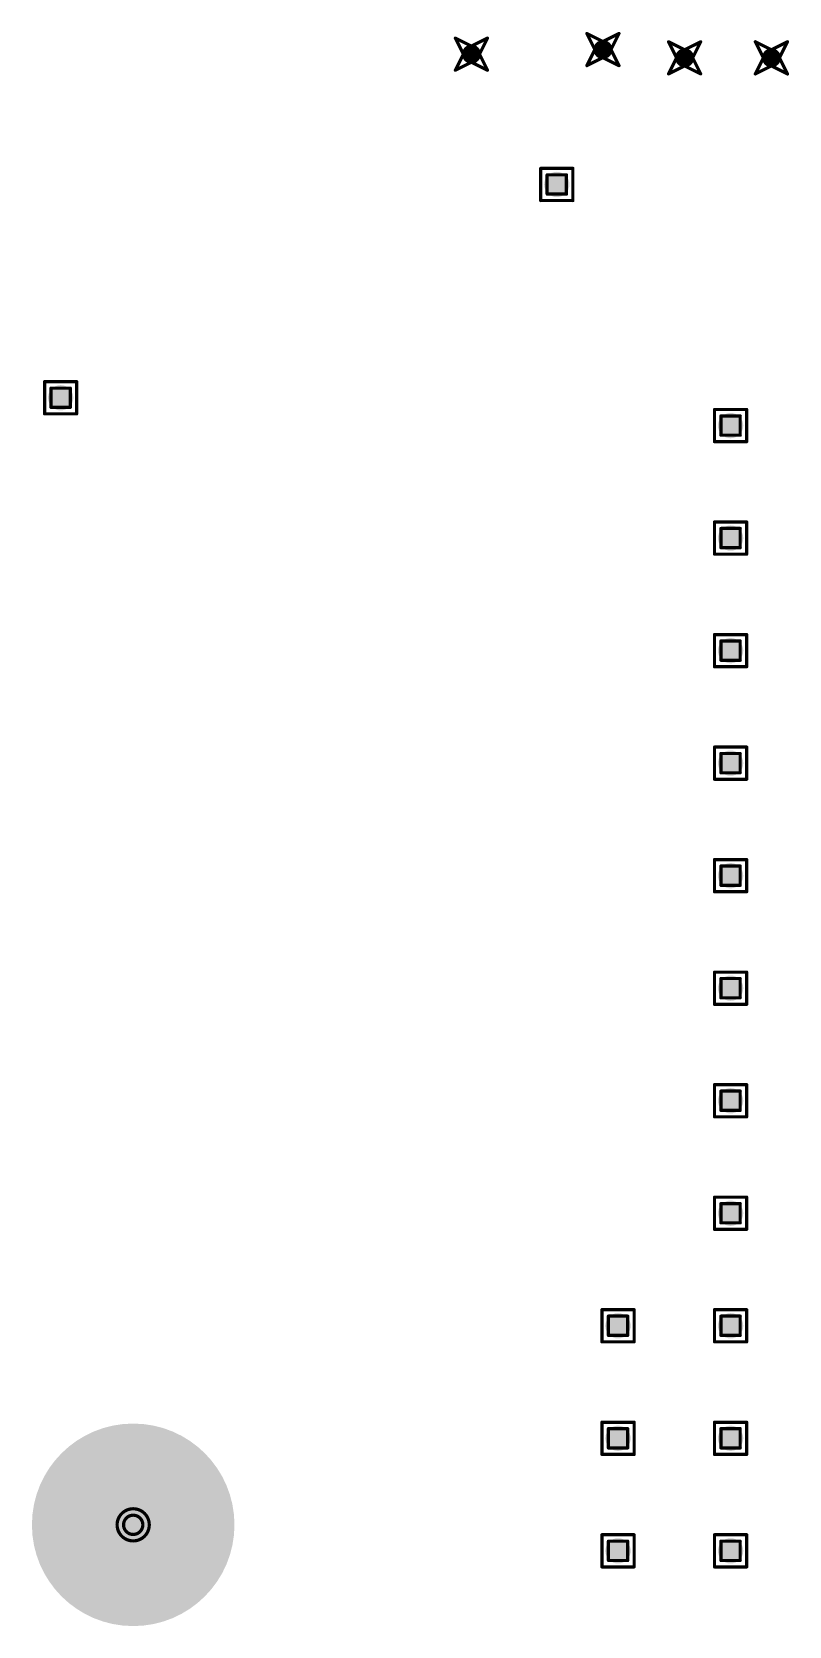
# Model space of a CAD drawing. Header units: millimetres. Extents: x -25 to 478, y -31 to 252.
# Drawn here: x 201.4 to 213.36, y 103.4 to 128.59 of the extents above; entities that cross this region are included whole.
import ezdxf

# ---------------------------------------------------------------- set-up
doc = ezdxf.new("R2010")
doc.units = ezdxf.units.MM
for name, color, linetype in [('DrillDrawing', 1, 'Continuous'), ('MultiLayer', 9, 'Continuous'), ('PadHoleLayer', 156, 'Continuous'), ('ViaHoleLayer', 16, 'Continuous')]:
    doc.layers.add(name, color=color, linetype=linetype)

# ---------------------------------------------------------------- blocks, each defined once
blk = doc.blocks.new('NY_PMS_440_0025_PH_679')
at = {"layer": 'MultiLayer'}
h = blk.add_hatch(color=9, dxfattribs=at)
edge = h.paths.add_edge_path()
edge.add_arc((0, 0), 1.6, 0, 360)
at = {"layer": 'PadHoleLayer'}
h = blk.add_hatch(color=156, dxfattribs=at)
edge = h.paths.add_edge_path()
edge.add_arc((0, 0), 1.6, 0, 360)

msp = doc.modelspace()

# ---------------------------------------------------------------- hatches: boundary and pattern name
at = {"layer": 'ViaHoleLayer'}
h = msp.add_hatch(color=16, dxfattribs=at)
edge = h.paths.add_edge_path()
edge.add_arc((208.344, 128.238), 0.15, 0, 360)
h = msp.add_hatch(color=16, dxfattribs=at)
edge = h.paths.add_edge_path()
edge.add_arc((210.421, 128.311), 0.15, 0, 360)
h = msp.add_hatch(color=16, dxfattribs=at)
edge = h.paths.add_edge_path()
edge.add_arc((211.712, 128.18), 0.15, 0, 360)
h = msp.add_hatch(color=16, dxfattribs=at)
edge = h.paths.add_edge_path()
edge.add_arc((213.083, 128.18), 0.15, 0, 360)
h = msp.add_hatch(color=16, dxfattribs=at)
edge = h.paths.add_edge_path()
edge.add_arc((209.692, 126.179), 0.2, 0, 360)
h = msp.add_hatch(color=16, dxfattribs=at)
edge = h.paths.add_edge_path()
edge.add_arc((201.854, 122.809), 0.2, 0, 360)
h = msp.add_hatch(color=16, dxfattribs=at)
edge = h.paths.add_edge_path()
edge.add_arc((212.438, 122.369), 0.2, 0, 360)
h = msp.add_hatch(color=16, dxfattribs=at)
edge = h.paths.add_edge_path()
edge.add_arc((212.438, 120.591), 0.2, 0, 360)
h = msp.add_hatch(color=16, dxfattribs=at)
edge = h.paths.add_edge_path()
edge.add_arc((212.438, 118.813), 0.2, 0, 360)
h = msp.add_hatch(color=16, dxfattribs=at)
edge = h.paths.add_edge_path()
edge.add_arc((212.438, 117.035), 0.2, 0, 360)
h = msp.add_hatch(color=16, dxfattribs=at)
edge = h.paths.add_edge_path()
edge.add_arc((212.438, 115.257), 0.2, 0, 360)
h = msp.add_hatch(color=16, dxfattribs=at)
edge = h.paths.add_edge_path()
edge.add_arc((212.438, 113.479), 0.2, 0, 360)
h = msp.add_hatch(color=16, dxfattribs=at)
edge = h.paths.add_edge_path()
edge.add_arc((212.438, 111.701), 0.2, 0, 360)
h = msp.add_hatch(color=16, dxfattribs=at)
edge = h.paths.add_edge_path()
edge.add_arc((212.438, 109.923), 0.2, 0, 360)
h = msp.add_hatch(color=16, dxfattribs=at)
edge = h.paths.add_edge_path()
edge.add_arc((210.66, 108.145), 0.2, 0, 360)
h = msp.add_hatch(color=16, dxfattribs=at)
edge = h.paths.add_edge_path()
edge.add_arc((212.438, 108.145), 0.2, 0, 360)
h = msp.add_hatch(color=16, dxfattribs=at)
edge = h.paths.add_edge_path()
edge.add_arc((210.66, 106.367), 0.2, 0, 360)
h = msp.add_hatch(color=16, dxfattribs=at)
edge = h.paths.add_edge_path()
edge.add_arc((212.438, 106.367), 0.2, 0, 360)
h = msp.add_hatch(color=16, dxfattribs=at)
edge = h.paths.add_edge_path()
edge.add_arc((210.66, 104.589), 0.2, 0, 360)
h = msp.add_hatch(color=16, dxfattribs=at)
edge = h.paths.add_edge_path()
edge.add_arc((212.438, 104.589), 0.2, 0, 360)

# ---------------------------------------------------------------- linework, layer by layer
at = {"layer": 'DrillDrawing', "const_width": 0.0508}
for points in [[(208.09, 128.492), (208.344, 128.365)], [(208.09, 128.492), (208.217, 128.238)], [(208.344, 128.365), (208.598, 128.492)], [(208.471, 128.238), (208.598, 128.492)], [(210.167, 128.565), (210.421, 128.438)], [(210.167, 128.565), (210.294, 128.311)], [(210.421, 128.438), (210.675, 128.565)], [(210.548, 128.311), (210.675, 128.565)], [(208.09, 127.984), (208.217, 128.238)], [(208.471, 128.238), (208.598, 127.984)], [(210.167, 128.057), (210.294, 128.311)], [(210.548, 128.311), (210.675, 128.057)], [(211.458, 128.434), (211.712, 128.307)], [(211.458, 128.434), (211.585, 128.18)], [(211.712, 128.307), (211.966, 128.434)], [(211.839, 128.18), (211.966, 128.434)], [(212.829, 128.434), (213.083, 128.307)], [(212.829, 128.434), (212.956, 128.18)], [(213.083, 128.307), (213.337, 128.434)], [(213.21, 128.18), (213.337, 128.434)], [(208.09, 127.984), (208.344, 128.111)], [(208.344, 128.111), (208.598, 127.984)], [(210.167, 128.057), (210.421, 128.184)], [(210.421, 128.184), (210.675, 128.057)], [(211.458, 127.926), (211.585, 128.18)], [(211.458, 127.926), (211.712, 128.053)], [(211.712, 128.053), (211.966, 127.926)], [(211.839, 128.18), (211.966, 127.926)], [(212.829, 127.926), (212.956, 128.18)], [(212.829, 127.926), (213.083, 128.053)], [(213.083, 128.053), (213.337, 127.926)], [(213.21, 128.18), (213.337, 127.926)], [(209.438, 126.433), (209.946, 126.433)], [(209.438, 125.925), (209.438, 126.433)], [(209.946, 125.925), (209.946, 126.433)], [(209.539, 126.332), (209.844, 126.332)], [(209.539, 126.027), (209.539, 126.332)], [(209.844, 126.027), (209.844, 126.332)], [(209.539, 126.027), (209.844, 126.027)], [(209.438, 125.925), (209.946, 125.925)], [(201.6, 123.063), (202.108, 123.063)], [(201.6, 122.555), (201.6, 123.063)], [(201.701, 122.961), (202.006, 122.961)], [(201.701, 122.657), (201.701, 122.961)], [(202.006, 122.657), (202.006, 122.961)], [(202.108, 122.555), (202.108, 123.063)], [(201.701, 122.657), (202.006, 122.657)], [(201.6, 122.555), (202.108, 122.555)], [(212.184, 122.623), (212.692, 122.623)], [(212.184, 122.115), (212.184, 122.623)], [(212.286, 122.522), (212.59, 122.522)], [(212.286, 122.217), (212.286, 122.522)], [(212.59, 122.217), (212.59, 122.522)], [(212.692, 122.115), (212.692, 122.623)], [(212.286, 122.217), (212.59, 122.217)], [(212.184, 122.115), (212.692, 122.115)], [(212.184, 120.845), (212.692, 120.845)], [(212.184, 120.337), (212.184, 120.845)], [(212.286, 120.744), (212.59, 120.744)], [(212.286, 120.439), (212.286, 120.744)], [(212.59, 120.439), (212.59, 120.744)], [(212.692, 120.337), (212.692, 120.845)], [(212.286, 120.439), (212.59, 120.439)], [(212.184, 120.337), (212.692, 120.337)], [(212.184, 119.067), (212.692, 119.067)], [(212.184, 118.559), (212.184, 119.067)], [(212.286, 118.966), (212.59, 118.966)], [(212.286, 118.661), (212.286, 118.966)], [(212.59, 118.661), (212.59, 118.966)], [(212.692, 118.559), (212.692, 119.067)], [(212.286, 118.661), (212.59, 118.661)], [(212.184, 118.559), (212.692, 118.559)], [(212.184, 117.289), (212.692, 117.289)], [(212.184, 116.781), (212.184, 117.289)], [(212.286, 117.188), (212.59, 117.188)], [(212.286, 116.883), (212.286, 117.188)], [(212.59, 116.883), (212.59, 117.188)], [(212.692, 116.781), (212.692, 117.289)], [(212.286, 116.883), (212.59, 116.883)], [(212.184, 116.781), (212.692, 116.781)], [(212.184, 115.511), (212.692, 115.511)], [(212.184, 115.003), (212.184, 115.511)], [(212.286, 115.41), (212.59, 115.41)], [(212.286, 115.105), (212.286, 115.41)], [(212.59, 115.105), (212.59, 115.41)], [(212.692, 115.003), (212.692, 115.511)], [(212.286, 115.105), (212.59, 115.105)], [(212.184, 115.003), (212.692, 115.003)], [(212.184, 113.733), (212.692, 113.733)], [(212.184, 113.225), (212.184, 113.733)], [(212.286, 113.632), (212.59, 113.632)], [(212.286, 113.327), (212.286, 113.632)], [(212.59, 113.327), (212.59, 113.632)], [(212.692, 113.225), (212.692, 113.733)], [(212.184, 113.225), (212.692, 113.225)], [(212.286, 113.327), (212.59, 113.327)], [(212.184, 111.955), (212.692, 111.955)], [(212.184, 111.447), (212.184, 111.955)], [(212.286, 111.854), (212.59, 111.854)], [(212.286, 111.549), (212.286, 111.854)], [(212.59, 111.549), (212.59, 111.854)], [(212.692, 111.447), (212.692, 111.955)], [(212.184, 111.447), (212.692, 111.447)], [(212.286, 111.549), (212.59, 111.549)], [(212.184, 110.177), (212.692, 110.177)], [(212.184, 109.669), (212.184, 110.177)], [(212.286, 110.076), (212.59, 110.076)], [(212.286, 109.771), (212.286, 110.076)], [(212.59, 109.771), (212.59, 110.076)], [(212.692, 109.669), (212.692, 110.177)], [(212.184, 109.669), (212.692, 109.669)], [(212.286, 109.771), (212.59, 109.771)], [(210.406, 108.399), (210.914, 108.399)], [(210.406, 107.891), (210.406, 108.399)], [(210.508, 108.298), (210.812, 108.298)], [(210.508, 107.993), (210.508, 108.298)], [(210.812, 107.993), (210.812, 108.298)], [(210.914, 107.891), (210.914, 108.399)], [(212.184, 108.399), (212.692, 108.399)], [(212.184, 107.891), (212.184, 108.399)], [(212.286, 108.298), (212.59, 108.298)], [(212.286, 107.993), (212.286, 108.298)], [(212.59, 107.993), (212.59, 108.298)], [(212.692, 107.891), (212.692, 108.399)], [(210.406, 107.891), (210.914, 107.891)], [(210.508, 107.993), (210.812, 107.993)], [(212.184, 107.891), (212.692, 107.891)], [(212.286, 107.993), (212.59, 107.993)], [(210.406, 106.621), (210.914, 106.621)], [(210.406, 106.113), (210.406, 106.621)], [(210.914, 106.113), (210.914, 106.621)], [(212.184, 106.621), (212.692, 106.621)], [(212.184, 106.113), (212.184, 106.621)], [(212.692, 106.113), (212.692, 106.621)], [(210.508, 106.52), (210.812, 106.52)], [(210.508, 106.215), (210.508, 106.52)], [(210.812, 106.215), (210.812, 106.52)], [(212.286, 106.52), (212.59, 106.52)], [(212.286, 106.215), (212.286, 106.52)], [(212.59, 106.215), (212.59, 106.52)], [(210.406, 106.113), (210.914, 106.113)], [(210.508, 106.215), (210.812, 106.215)], [(212.184, 106.113), (212.692, 106.113)], [(212.286, 106.215), (212.59, 106.215)], [(210.406, 104.843), (210.914, 104.843)], [(210.406, 104.335), (210.406, 104.843)], [(210.914, 104.335), (210.914, 104.843)], [(212.184, 104.843), (212.692, 104.843)], [(212.184, 104.335), (212.184, 104.843)], [(212.692, 104.335), (212.692, 104.843)], [(210.508, 104.742), (210.812, 104.742)], [(210.508, 104.437), (210.508, 104.742)], [(210.812, 104.437), (210.812, 104.742)], [(212.286, 104.742), (212.59, 104.742)], [(212.286, 104.437), (212.286, 104.742)], [(212.59, 104.437), (212.59, 104.742)], [(210.406, 104.335), (210.914, 104.335)], [(210.508, 104.437), (210.812, 104.437)], [(212.184, 104.335), (212.692, 104.335)], [(212.286, 104.437), (212.59, 104.437)]]:
    msp.add_lwpolyline(points, dxfattribs=at)
at = {"layer": 'DrillDrawing'}
for points, const_width in [([(208.077, 128.492, 1), (208.102, 128.492, 1)], 0.0254), ([(208.077, 128.492, 1), (208.102, 128.492, 1)], 0.0254), ([(208.585, 128.492, 1), (208.61, 128.492, 1)], 0.0254), ([(208.585, 128.492, 1), (208.61, 128.492, 1)], 0.0254), ([(210.155, 128.565, 1), (210.18, 128.565, 1)], 0.0254), ([(210.155, 128.565, 1), (210.18, 128.565, 1)], 0.0254), ([(210.663, 128.565, 1), (210.688, 128.565, 1)], 0.0254), ([(210.663, 128.565, 1), (210.688, 128.565, 1)], 0.0254), ([(208.204, 128.238, 1), (208.229, 128.238, 1)], 0.0254), ([(208.204, 128.238, 1), (208.229, 128.238, 1)], 0.0254), ([(208.331, 128.365, 1), (208.356, 128.365, 1)], 0.0254), ([(208.331, 128.365, 1), (208.356, 128.365, 1)], 0.0254), ([(208.458, 128.238, 1), (208.483, 128.238, 1)], 0.0254), ([(208.458, 128.238, 1), (208.483, 128.238, 1)], 0.0254), ([(210.282, 128.311, 1), (210.307, 128.311, 1)], 0.0254), ([(210.282, 128.311, 1), (210.307, 128.311, 1)], 0.0254), ([(210.409, 128.438, 1), (210.434, 128.438, 1)], 0.0254), ([(210.409, 128.438, 1), (210.434, 128.438, 1)], 0.0254), ([(210.536, 128.311, 1), (210.561, 128.311, 1)], 0.0254), ([(210.536, 128.311, 1), (210.561, 128.311, 1)], 0.0254), ([(211.445, 128.434, 1), (211.47, 128.434, 1)], 0.0254), ([(211.445, 128.434, 1), (211.47, 128.434, 1)], 0.0254), ([(211.699, 128.307, 1), (211.724, 128.307, 1)], 0.0254), ([(211.699, 128.307, 1), (211.724, 128.307, 1)], 0.0254), ([(211.953, 128.434, 1), (211.978, 128.434, 1)], 0.0254), ([(211.953, 128.434, 1), (211.978, 128.434, 1)], 0.0254), ([(212.816, 128.434, 1), (212.842, 128.434, 1)], 0.0254), ([(212.816, 128.434, 1), (212.842, 128.434, 1)], 0.0254), ([(213.07, 128.307, 1), (213.096, 128.307, 1)], 0.0254), ([(213.07, 128.307, 1), (213.096, 128.307, 1)], 0.0254), ([(213.324, 128.434, 1), (213.35, 128.434, 1)], 0.0254), ([(213.324, 128.434, 1), (213.35, 128.434, 1)], 0.0254), ([(208.077, 127.984, 1), (208.102, 127.984, 1)], 0.0254), ([(208.077, 127.984, 1), (208.102, 127.984, 1)], 0.0254), ([(208.331, 128.111, 1), (208.356, 128.111, 1)], 0.0254), ([(208.331, 128.111, 1), (208.356, 128.111, 1)], 0.0254), ([(208.585, 127.984, 1), (208.61, 127.984, 1)], 0.0254), ([(208.585, 127.984, 1), (208.61, 127.984, 1)], 0.0254), ([(210.155, 128.057, 1), (210.18, 128.057, 1)], 0.0254), ([(210.155, 128.057, 1), (210.18, 128.057, 1)], 0.0254), ([(210.409, 128.184, 1), (210.434, 128.184, 1)], 0.0254), ([(210.409, 128.184, 1), (210.434, 128.184, 1)], 0.0254), ([(210.663, 128.057, 1), (210.688, 128.057, 1)], 0.0254), ([(210.663, 128.057, 1), (210.688, 128.057, 1)], 0.0254), ([(211.572, 128.18, 1), (211.597, 128.18, 1)], 0.0254), ([(211.572, 128.18, 1), (211.597, 128.18, 1)], 0.0254), ([(211.699, 128.053, 1), (211.724, 128.053, 1)], 0.0254), ([(211.699, 128.053, 1), (211.724, 128.053, 1)], 0.0254), ([(211.826, 128.18, 1), (211.851, 128.18, 1)], 0.0254), ([(211.826, 128.18, 1), (211.851, 128.18, 1)], 0.0254), ([(212.943, 128.18, 1), (212.969, 128.18, 1)], 0.0254), ([(212.943, 128.18, 1), (212.969, 128.18, 1)], 0.0254), ([(213.07, 128.053, 1), (213.096, 128.053, 1)], 0.0254), ([(213.07, 128.053, 1), (213.096, 128.053, 1)], 0.0254), ([(213.197, 128.18, 1), (213.223, 128.18, 1)], 0.0254), ([(213.197, 128.18, 1), (213.223, 128.18, 1)], 0.0254), ([(211.445, 127.926, 1), (211.47, 127.926, 1)], 0.0254), ([(211.445, 127.926, 1), (211.47, 127.926, 1)], 0.0254), ([(211.953, 127.926, 1), (211.978, 127.926, 1)], 0.0254), ([(211.953, 127.926, 1), (211.978, 127.926, 1)], 0.0254), ([(212.816, 127.926, 1), (212.842, 127.926, 1)], 0.0254), ([(212.816, 127.926, 1), (212.842, 127.926, 1)], 0.0254), ([(213.324, 127.926, 1), (213.35, 127.926, 1)], 0.0254), ([(213.324, 127.926, 1), (213.35, 127.926, 1)], 0.0254), ([(209.425, 126.433, 1), (209.451, 126.433, 1)], 0.0254), ([(209.425, 126.433, 1), (209.451, 126.433, 1)], 0.0254), ([(209.933, 126.433, 1), (209.959, 126.433, 1)], 0.0254), ([(209.933, 126.433, 1), (209.959, 126.433, 1)], 0.0254), ([(209.527, 126.332, 1), (209.552, 126.332, 1)], 0.0254), ([(209.527, 126.332, 1), (209.552, 126.332, 1)], 0.0254), ([(209.832, 126.332, 1), (209.857, 126.332, 1)], 0.0254), ([(209.832, 126.332, 1), (209.857, 126.332, 1)], 0.0254), ([(209.527, 126.027, 1), (209.552, 126.027, 1)], 0.0254), ([(209.527, 126.027, 1), (209.552, 126.027, 1)], 0.0254), ([(209.832, 126.027, 1), (209.857, 126.027, 1)], 0.0254), ([(209.832, 126.027, 1), (209.857, 126.027, 1)], 0.0254), ([(209.425, 125.925, 1), (209.451, 125.925, 1)], 0.0254), ([(209.425, 125.925, 1), (209.451, 125.925, 1)], 0.0254), ([(209.933, 125.925, 1), (209.959, 125.925, 1)], 0.0254), ([(209.933, 125.925, 1), (209.959, 125.925, 1)], 0.0254), ([(201.587, 123.063, 1), (201.613, 123.063, 1)], 0.0254), ([(201.587, 123.063, 1), (201.613, 123.063, 1)], 0.0254), ([(201.689, 122.961, 1), (201.714, 122.961, 1)], 0.0254), ([(201.689, 122.961, 1), (201.714, 122.961, 1)], 0.0254), ([(201.994, 122.961, 1), (202.019, 122.961, 1)], 0.0254), ([(201.994, 122.961, 1), (202.019, 122.961, 1)], 0.0254), ([(202.095, 123.063, 1), (202.12, 123.063, 1)], 0.0254), ([(202.095, 123.063, 1), (202.12, 123.063, 1)], 0.0254), ([(201.689, 122.657, 1), (201.714, 122.657, 1)], 0.0254), ([(201.689, 122.657, 1), (201.714, 122.657, 1)], 0.0254), ([(201.994, 122.657, 1), (202.019, 122.657, 1)], 0.0254), ([(201.994, 122.657, 1), (202.019, 122.657, 1)], 0.0254), ([(201.587, 122.555, 1), (201.613, 122.555, 1)], 0.0254), ([(201.587, 122.555, 1), (201.613, 122.555, 1)], 0.0254), ([(202.095, 122.555, 1), (202.12, 122.555, 1)], 0.0254), ([(202.095, 122.555, 1), (202.12, 122.555, 1)], 0.0254), ([(212.171, 122.623, 1), (212.197, 122.623, 1)], 0.0254), ([(212.171, 122.623, 1), (212.197, 122.623, 1)], 0.0254), ([(212.273, 122.522, 1), (212.298, 122.522, 1)], 0.0254), ([(212.273, 122.522, 1), (212.298, 122.522, 1)], 0.0254), ([(212.578, 122.522, 1), (212.603, 122.522, 1)], 0.0254), ([(212.578, 122.522, 1), (212.603, 122.522, 1)], 0.0254), ([(212.679, 122.623, 1), (212.705, 122.623, 1)], 0.0254), ([(212.679, 122.623, 1), (212.705, 122.623, 1)], 0.0254), ([(212.273, 122.217, 1), (212.298, 122.217, 1)], 0.0254), ([(212.273, 122.217, 1), (212.298, 122.217, 1)], 0.0254), ([(212.578, 122.217, 1), (212.603, 122.217, 1)], 0.0254), ([(212.578, 122.217, 1), (212.603, 122.217, 1)], 0.0254), ([(212.171, 122.115, 1), (212.197, 122.115, 1)], 0.0254), ([(212.171, 122.115, 1), (212.197, 122.115, 1)], 0.0254), ([(212.679, 122.115, 1), (212.705, 122.115, 1)], 0.0254), ([(212.679, 122.115, 1), (212.705, 122.115, 1)], 0.0254), ([(212.171, 120.845, 1), (212.197, 120.845, 1)], 0.0254), ([(212.171, 120.845, 1), (212.197, 120.845, 1)], 0.0254), ([(212.273, 120.744, 1), (212.298, 120.744, 1)], 0.0254), ([(212.273, 120.744, 1), (212.298, 120.744, 1)], 0.0254), ([(212.578, 120.744, 1), (212.603, 120.744, 1)], 0.0254), ([(212.578, 120.744, 1), (212.603, 120.744, 1)], 0.0254), ([(212.679, 120.845, 1), (212.705, 120.845, 1)], 0.0254), ([(212.679, 120.845, 1), (212.705, 120.845, 1)], 0.0254), ([(212.273, 120.439, 1), (212.298, 120.439, 1)], 0.0254), ([(212.273, 120.439, 1), (212.298, 120.439, 1)], 0.0254), ([(212.578, 120.439, 1), (212.603, 120.439, 1)], 0.0254), ([(212.578, 120.439, 1), (212.603, 120.439, 1)], 0.0254), ([(212.171, 120.337, 1), (212.197, 120.337, 1)], 0.0254), ([(212.171, 120.337, 1), (212.197, 120.337, 1)], 0.0254), ([(212.679, 120.337, 1), (212.705, 120.337, 1)], 0.0254), ([(212.679, 120.337, 1), (212.705, 120.337, 1)], 0.0254), ([(212.171, 119.067, 1), (212.197, 119.067, 1)], 0.0254), ([(212.171, 119.067, 1), (212.197, 119.067, 1)], 0.0254), ([(212.273, 118.966, 1), (212.298, 118.966, 1)], 0.0254), ([(212.273, 118.966, 1), (212.298, 118.966, 1)], 0.0254), ([(212.578, 118.966, 1), (212.603, 118.966, 1)], 0.0254), ([(212.578, 118.966, 1), (212.603, 118.966, 1)], 0.0254), ([(212.679, 119.067, 1), (212.705, 119.067, 1)], 0.0254), ([(212.679, 119.067, 1), (212.705, 119.067, 1)], 0.0254), ([(212.273, 118.661, 1), (212.298, 118.661, 1)], 0.0254), ([(212.273, 118.661, 1), (212.298, 118.661, 1)], 0.0254), ([(212.578, 118.661, 1), (212.603, 118.661, 1)], 0.0254), ([(212.578, 118.661, 1), (212.603, 118.661, 1)], 0.0254), ([(212.171, 118.559, 1), (212.197, 118.559, 1)], 0.0254), ([(212.171, 118.559, 1), (212.197, 118.559, 1)], 0.0254), ([(212.679, 118.559, 1), (212.705, 118.559, 1)], 0.0254), ([(212.679, 118.559, 1), (212.705, 118.559, 1)], 0.0254), ([(212.171, 117.289, 1), (212.197, 117.289, 1)], 0.0254), ([(212.171, 117.289, 1), (212.197, 117.289, 1)], 0.0254), ([(212.273, 117.188, 1), (212.298, 117.188, 1)], 0.0254), ([(212.273, 117.188, 1), (212.298, 117.188, 1)], 0.0254), ([(212.578, 117.188, 1), (212.603, 117.188, 1)], 0.0254), ([(212.578, 117.188, 1), (212.603, 117.188, 1)], 0.0254), ([(212.679, 117.289, 1), (212.705, 117.289, 1)], 0.0254), ([(212.679, 117.289, 1), (212.705, 117.289, 1)], 0.0254), ([(212.273, 116.883, 1), (212.298, 116.883, 1)], 0.0254), ([(212.273, 116.883, 1), (212.298, 116.883, 1)], 0.0254), ([(212.578, 116.883, 1), (212.603, 116.883, 1)], 0.0254), ([(212.578, 116.883, 1), (212.603, 116.883, 1)], 0.0254), ([(212.171, 116.781, 1), (212.197, 116.781, 1)], 0.0254), ([(212.171, 116.781, 1), (212.197, 116.781, 1)], 0.0254), ([(212.679, 116.781, 1), (212.705, 116.781, 1)], 0.0254), ([(212.679, 116.781, 1), (212.705, 116.781, 1)], 0.0254), ([(212.171, 115.511, 1), (212.197, 115.511, 1)], 0.0254), ([(212.171, 115.511, 1), (212.197, 115.511, 1)], 0.0254), ([(212.273, 115.41, 1), (212.298, 115.41, 1)], 0.0254), ([(212.273, 115.41, 1), (212.298, 115.41, 1)], 0.0254), ([(212.578, 115.41, 1), (212.603, 115.41, 1)], 0.0254), ([(212.578, 115.41, 1), (212.603, 115.41, 1)], 0.0254), ([(212.679, 115.511, 1), (212.705, 115.511, 1)], 0.0254), ([(212.679, 115.511, 1), (212.705, 115.511, 1)], 0.0254), ([(212.273, 115.105, 1), (212.298, 115.105, 1)], 0.0254), ([(212.273, 115.105, 1), (212.298, 115.105, 1)], 0.0254), ([(212.578, 115.105, 1), (212.603, 115.105, 1)], 0.0254), ([(212.578, 115.105, 1), (212.603, 115.105, 1)], 0.0254), ([(212.171, 115.003, 1), (212.197, 115.003, 1)], 0.0254), ([(212.171, 115.003, 1), (212.197, 115.003, 1)], 0.0254), ([(212.679, 115.003, 1), (212.705, 115.003, 1)], 0.0254), ([(212.679, 115.003, 1), (212.705, 115.003, 1)], 0.0254), ([(212.171, 113.733, 1), (212.197, 113.733, 1)], 0.0254), ([(212.171, 113.733, 1), (212.197, 113.733, 1)], 0.0254), ([(212.273, 113.632, 1), (212.298, 113.632, 1)], 0.0254), ([(212.273, 113.632, 1), (212.298, 113.632, 1)], 0.0254), ([(212.578, 113.632, 1), (212.603, 113.632, 1)], 0.0254), ([(212.578, 113.632, 1), (212.603, 113.632, 1)], 0.0254), ([(212.679, 113.733, 1), (212.705, 113.733, 1)], 0.0254), ([(212.679, 113.733, 1), (212.705, 113.733, 1)], 0.0254), ([(212.171, 113.225, 1), (212.197, 113.225, 1)], 0.0254), ([(212.171, 113.225, 1), (212.197, 113.225, 1)], 0.0254), ([(212.273, 113.327, 1), (212.298, 113.327, 1)], 0.0254), ([(212.273, 113.327, 1), (212.298, 113.327, 1)], 0.0254), ([(212.578, 113.327, 1), (212.603, 113.327, 1)], 0.0254), ([(212.578, 113.327, 1), (212.603, 113.327, 1)], 0.0254), ([(212.679, 113.225, 1), (212.705, 113.225, 1)], 0.0254), ([(212.679, 113.225, 1), (212.705, 113.225, 1)], 0.0254), ([(212.171, 111.955, 1), (212.197, 111.955, 1)], 0.0254), ([(212.171, 111.955, 1), (212.197, 111.955, 1)], 0.0254), ([(212.273, 111.854, 1), (212.298, 111.854, 1)], 0.0254), ([(212.273, 111.854, 1), (212.298, 111.854, 1)], 0.0254), ([(212.578, 111.854, 1), (212.603, 111.854, 1)], 0.0254), ([(212.578, 111.854, 1), (212.603, 111.854, 1)], 0.0254), ([(212.679, 111.955, 1), (212.705, 111.955, 1)], 0.0254), ([(212.679, 111.955, 1), (212.705, 111.955, 1)], 0.0254), ([(212.171, 111.447, 1), (212.197, 111.447, 1)], 0.0254), ([(212.171, 111.447, 1), (212.197, 111.447, 1)], 0.0254), ([(212.273, 111.549, 1), (212.298, 111.549, 1)], 0.0254), ([(212.273, 111.549, 1), (212.298, 111.549, 1)], 0.0254), ([(212.578, 111.549, 1), (212.603, 111.549, 1)], 0.0254), ([(212.578, 111.549, 1), (212.603, 111.549, 1)], 0.0254), ([(212.679, 111.447, 1), (212.705, 111.447, 1)], 0.0254), ([(212.679, 111.447, 1), (212.705, 111.447, 1)], 0.0254), ([(212.171, 110.177, 1), (212.197, 110.177, 1)], 0.0254), ([(212.171, 110.177, 1), (212.197, 110.177, 1)], 0.0254), ([(212.273, 110.076, 1), (212.298, 110.076, 1)], 0.0254), ([(212.273, 110.076, 1), (212.298, 110.076, 1)], 0.0254), ([(212.578, 110.076, 1), (212.603, 110.076, 1)], 0.0254), ([(212.578, 110.076, 1), (212.603, 110.076, 1)], 0.0254), ([(212.679, 110.177, 1), (212.705, 110.177, 1)], 0.0254), ([(212.679, 110.177, 1), (212.705, 110.177, 1)], 0.0254), ([(212.171, 109.669, 1), (212.197, 109.669, 1)], 0.0254), ([(212.171, 109.669, 1), (212.197, 109.669, 1)], 0.0254), ([(212.273, 109.771, 1), (212.298, 109.771, 1)], 0.0254), ([(212.273, 109.771, 1), (212.298, 109.771, 1)], 0.0254), ([(212.578, 109.771, 1), (212.603, 109.771, 1)], 0.0254), ([(212.578, 109.771, 1), (212.603, 109.771, 1)], 0.0254), ([(212.679, 109.669, 1), (212.705, 109.669, 1)], 0.0254), ([(212.679, 109.669, 1), (212.705, 109.669, 1)], 0.0254), ([(210.393, 108.399, 1), (210.419, 108.399, 1)], 0.0254), ([(210.393, 108.399, 1), (210.419, 108.399, 1)], 0.0254), ([(210.495, 108.298, 1), (210.52, 108.298, 1)], 0.0254), ([(210.495, 108.298, 1), (210.52, 108.298, 1)], 0.0254), ([(210.8, 108.298, 1), (210.825, 108.298, 1)], 0.0254), ([(210.8, 108.298, 1), (210.825, 108.298, 1)], 0.0254), ([(210.901, 108.399, 1), (210.927, 108.399, 1)], 0.0254), ([(210.901, 108.399, 1), (210.927, 108.399, 1)], 0.0254), ([(212.171, 108.399, 1), (212.197, 108.399, 1)], 0.0254), ([(212.171, 108.399, 1), (212.197, 108.399, 1)], 0.0254), ([(212.273, 108.298, 1), (212.298, 108.298, 1)], 0.0254), ([(212.273, 108.298, 1), (212.298, 108.298, 1)], 0.0254), ([(212.578, 108.298, 1), (212.603, 108.298, 1)], 0.0254), ([(212.578, 108.298, 1), (212.603, 108.298, 1)], 0.0254), ([(212.679, 108.399, 1), (212.705, 108.399, 1)], 0.0254), ([(212.679, 108.399, 1), (212.705, 108.399, 1)], 0.0254), ([(210.393, 107.891, 1), (210.419, 107.891, 1)], 0.0254), ([(210.393, 107.891, 1), (210.419, 107.891, 1)], 0.0254), ([(210.495, 107.993, 1), (210.52, 107.993, 1)], 0.0254), ([(210.495, 107.993, 1), (210.52, 107.993, 1)], 0.0254), ([(210.8, 107.993, 1), (210.825, 107.993, 1)], 0.0254), ([(210.8, 107.993, 1), (210.825, 107.993, 1)], 0.0254), ([(210.901, 107.891, 1), (210.927, 107.891, 1)], 0.0254), ([(210.901, 107.891, 1), (210.927, 107.891, 1)], 0.0254), ([(212.171, 107.891, 1), (212.197, 107.891, 1)], 0.0254), ([(212.171, 107.891, 1), (212.197, 107.891, 1)], 0.0254), ([(212.273, 107.993, 1), (212.298, 107.993, 1)], 0.0254), ([(212.273, 107.993, 1), (212.298, 107.993, 1)], 0.0254), ([(212.578, 107.993, 1), (212.603, 107.993, 1)], 0.0254), ([(212.578, 107.993, 1), (212.603, 107.993, 1)], 0.0254), ([(212.679, 107.891, 1), (212.705, 107.891, 1)], 0.0254), ([(212.679, 107.891, 1), (212.705, 107.891, 1)], 0.0254), ([(210.393, 106.621, 1), (210.419, 106.621, 1)], 0.0254), ([(210.393, 106.621, 1), (210.419, 106.621, 1)], 0.0254), ([(210.901, 106.621, 1), (210.927, 106.621, 1)], 0.0254), ([(210.901, 106.621, 1), (210.927, 106.621, 1)], 0.0254), ([(212.171, 106.621, 1), (212.197, 106.621, 1)], 0.0254), ([(212.171, 106.621, 1), (212.197, 106.621, 1)], 0.0254), ([(212.679, 106.621, 1), (212.705, 106.621, 1)], 0.0254), ([(212.679, 106.621, 1), (212.705, 106.621, 1)], 0.0254), ([(210.495, 106.52, 1), (210.52, 106.52, 1)], 0.0254), ([(210.495, 106.52, 1), (210.52, 106.52, 1)], 0.0254), ([(210.8, 106.52, 1), (210.825, 106.52, 1)], 0.0254), ([(210.8, 106.52, 1), (210.825, 106.52, 1)], 0.0254), ([(212.273, 106.52, 1), (212.298, 106.52, 1)], 0.0254), ([(212.273, 106.52, 1), (212.298, 106.52, 1)], 0.0254), ([(212.578, 106.52, 1), (212.603, 106.52, 1)], 0.0254), ([(212.578, 106.52, 1), (212.603, 106.52, 1)], 0.0254), ([(210.393, 106.113, 1), (210.419, 106.113, 1)], 0.0254), ([(210.393, 106.113, 1), (210.419, 106.113, 1)], 0.0254), ([(210.495, 106.215, 1), (210.52, 106.215, 1)], 0.0254), ([(210.495, 106.215, 1), (210.52, 106.215, 1)], 0.0254), ([(210.8, 106.215, 1), (210.825, 106.215, 1)], 0.0254), ([(210.8, 106.215, 1), (210.825, 106.215, 1)], 0.0254), ([(210.901, 106.113, 1), (210.927, 106.113, 1)], 0.0254), ([(210.901, 106.113, 1), (210.927, 106.113, 1)], 0.0254), ([(212.171, 106.113, 1), (212.197, 106.113, 1)], 0.0254), ([(212.171, 106.113, 1), (212.197, 106.113, 1)], 0.0254), ([(212.273, 106.215, 1), (212.298, 106.215, 1)], 0.0254), ([(212.273, 106.215, 1), (212.298, 106.215, 1)], 0.0254), ([(212.578, 106.215, 1), (212.603, 106.215, 1)], 0.0254), ([(212.578, 106.215, 1), (212.603, 106.215, 1)], 0.0254), ([(212.679, 106.113, 1), (212.705, 106.113, 1)], 0.0254), ([(212.679, 106.113, 1), (212.705, 106.113, 1)], 0.0254), ([(203.254, 105, 1), (202.746, 105, 1)], 0.0508), ([(203.152, 105, 1), (202.848, 105, 1)], 0.0508), ([(202.733, 105, 1), (202.759, 105, 1)], 0.0254), ([(202.835, 105, 1), (202.86, 105, 1)], 0.0254), ([(203.14, 105, 1), (203.165, 105, 1)], 0.0254), ([(203.241, 105, 1), (203.267, 105, 1)], 0.0254), ([(210.393, 104.843, 1), (210.419, 104.843, 1)], 0.0254), ([(210.393, 104.843, 1), (210.419, 104.843, 1)], 0.0254), ([(210.901, 104.843, 1), (210.927, 104.843, 1)], 0.0254), ([(210.901, 104.843, 1), (210.927, 104.843, 1)], 0.0254), ([(212.171, 104.843, 1), (212.197, 104.843, 1)], 0.0254), ([(212.171, 104.843, 1), (212.197, 104.843, 1)], 0.0254), ([(212.679, 104.843, 1), (212.705, 104.843, 1)], 0.0254), ([(212.679, 104.843, 1), (212.705, 104.843, 1)], 0.0254), ([(210.495, 104.742, 1), (210.52, 104.742, 1)], 0.0254), ([(210.495, 104.742, 1), (210.52, 104.742, 1)], 0.0254), ([(210.8, 104.742, 1), (210.825, 104.742, 1)], 0.0254), ([(210.8, 104.742, 1), (210.825, 104.742, 1)], 0.0254), ([(212.273, 104.742, 1), (212.298, 104.742, 1)], 0.0254), ([(212.273, 104.742, 1), (212.298, 104.742, 1)], 0.0254), ([(212.578, 104.742, 1), (212.603, 104.742, 1)], 0.0254), ([(212.578, 104.742, 1), (212.603, 104.742, 1)], 0.0254), ([(210.393, 104.335, 1), (210.419, 104.335, 1)], 0.0254), ([(210.393, 104.335, 1), (210.419, 104.335, 1)], 0.0254), ([(210.495, 104.437, 1), (210.52, 104.437, 1)], 0.0254), ([(210.495, 104.437, 1), (210.52, 104.437, 1)], 0.0254), ([(210.8, 104.437, 1), (210.825, 104.437, 1)], 0.0254), ([(210.8, 104.437, 1), (210.825, 104.437, 1)], 0.0254), ([(210.901, 104.335, 1), (210.927, 104.335, 1)], 0.0254), ([(210.901, 104.335, 1), (210.927, 104.335, 1)], 0.0254), ([(212.171, 104.335, 1), (212.197, 104.335, 1)], 0.0254), ([(212.171, 104.335, 1), (212.197, 104.335, 1)], 0.0254), ([(212.273, 104.437, 1), (212.298, 104.437, 1)], 0.0254), ([(212.273, 104.437, 1), (212.298, 104.437, 1)], 0.0254), ([(212.578, 104.437, 1), (212.603, 104.437, 1)], 0.0254), ([(212.578, 104.437, 1), (212.603, 104.437, 1)], 0.0254), ([(212.679, 104.335, 1), (212.705, 104.335, 1)], 0.0254), ([(212.679, 104.335, 1), (212.705, 104.335, 1)], 0.0254)]:
    msp.add_lwpolyline(points, format="xyb", close=True, dxfattribs=dict(at, const_width=const_width))

# ---------------------------------------------------------------- block references
msp.add_blockref('NY_PMS_440_0025_PH_679', (203, 105))

doc.saveas('drawing.dxf')
